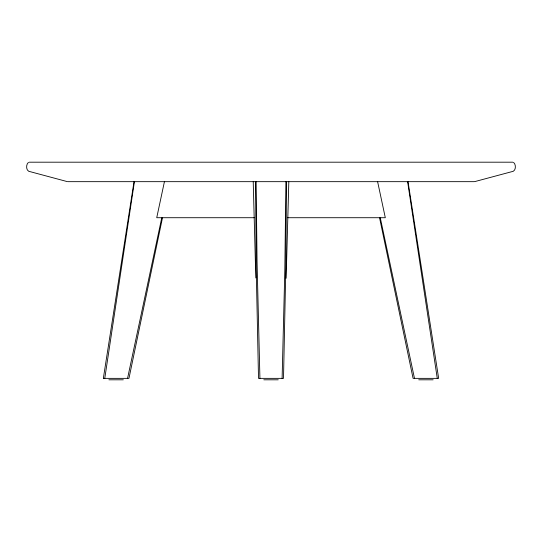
<?xml version="1.0" encoding="UTF-8"?>
<svg xmlns="http://www.w3.org/2000/svg" width="542" height="542" viewBox="0 0 542 542"><rect width="100%" height="100%" fill="white"/><g stroke="black" fill="none" stroke-linecap="round" stroke-linejoin="round"><path stroke-width="0.81" d="M285.905 181.665L284.828 269.882L282.111 378.363M255.539 181.665L256.21 267.572L258.507 378.363L283.513 378.363L285.878 264.381L286.501 181.665M286.142 278.263L288.818 181.665M104.769 378.363L134.423 181.665M103.346 378.363L134.016 181.665M162.451 217.931L128.955 378.363L103.386 378.363M161.726 217.931L127.566 378.363M164.429 181.665L156.733 217.715L254.422 217.715M28.469 162.349C26.05 164.131 25.86 169.809 28.712 171.279L67.194 181.59M474.826 181.59L513.294 171.279C516.133 169.795 515.95 164.131 513.531 162.349M29.295 162.194L512.766 162.194M67.797 181.665L474.284 181.665M287.612 217.715L385.308 217.715L377.611 181.665M108.895 379.807L123.312 379.807M263.812 379.807L278.229 379.807M418.729 379.807L433.146 379.807M414.474 378.363L380.308 217.931M379.59 217.931L413.085 378.363L438.654 378.363L408.024 181.665M437.272 378.363L407.611 181.665M259.923 378.363L257.05 261.562L256.136 181.665M253.222 181.665L255.81 277.971"/></g></svg>
